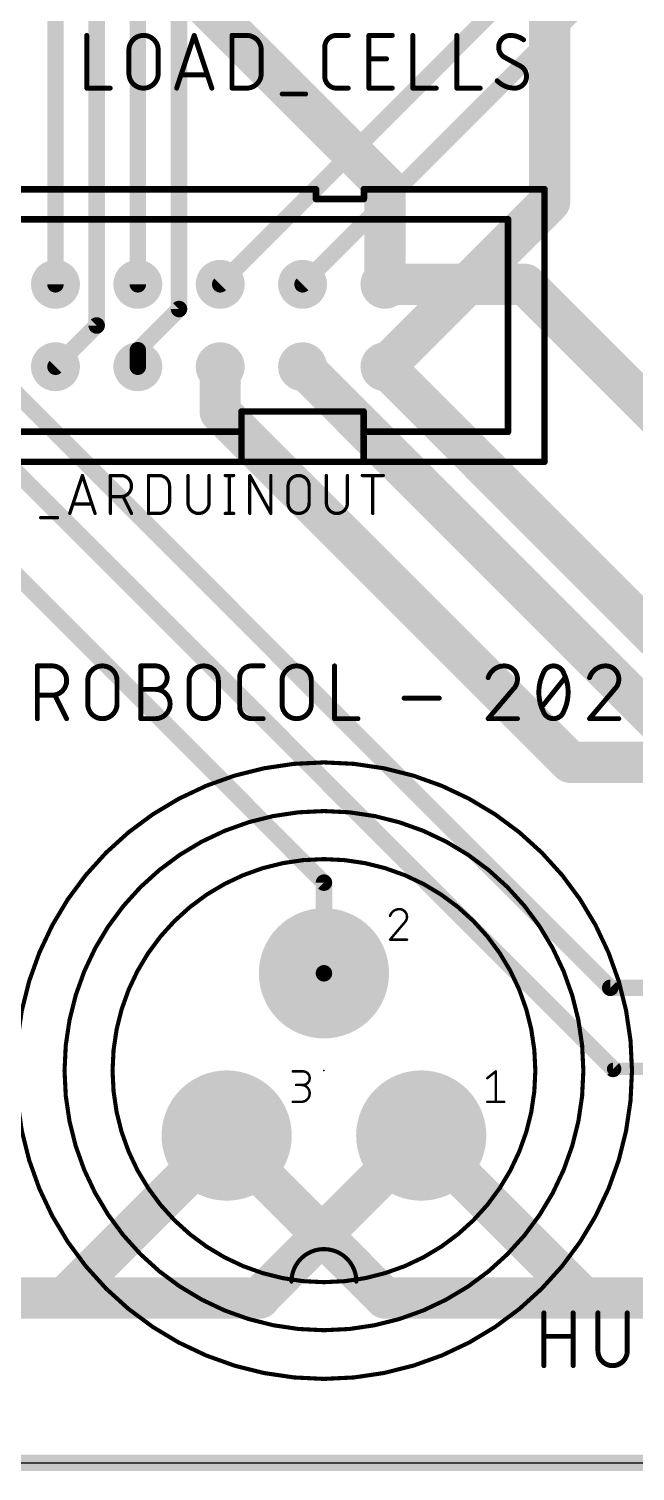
# Model space of a CAD drawing. Extents: x -11 to 111, y 0 to 93.
# Drawn here: x 24.58 to 43.28, y -0.25 to 44.19 of the extents above; entities that cross this region are included whole.
import ezdxf

# ---------------------------------------------------------------- set-up
doc = ezdxf.new("R2010")
doc.units = 0
for name, color, linetype in [('1', 12, 'CONTINUOUS'), ('16', 132, 'CONTINUOUS'), ('17', 110, 'CONTINUOUS'), ('20', 31, 'CONTINUOUS'), ('21', 253, 'CONTINUOUS'), ('23', 53, 'CONTINUOUS'), ('25', 253, 'CONTINUOUS')]:
    doc.layers.add(name, color=color, linetype=linetype)

# ---------------------------------------------------------------- blocks, each defined once
blk = doc.blocks.new('ROUNDP')
at = {"const_width": 0.5}
blk.add_lwpolyline([(0, -0.25, 1), (0, 0.25, 1), (0, -0.25)], format="xyb", dxfattribs=at)

msp = doc.modelspace()

# ---------------------------------------------------------------- linework, layer by layer
at = {"layer": '1'}
for points, const_width in [([(25.4, 36.322), (25.4, 63.83)], 0.508), ([(26.67, 35.052), (26.67, 63.021)], 0.508), ([(30.48, 36.322), (46.228, 52.07)], 0.508), ([(33.02, 36.322), (47.5751, 50.8771)], 0.508), ([(27.94, 36.322), (27.94, 48.2127)], 0.508), ([(29.21, 35.56), (29.21, 44.4827)], 0.508), ([(39.878, 36.322), (35.56, 36.322)], 1.27), ([(48.641, 27.559), (39.878, 36.322)], 1.27), ([(27.94, 34.29), (29.21, 35.56)], 0.508), ([(25.4, 33.782), (26.67, 35.052)], 0.508), ([(27.94, 33.782), (27.94, 34.29)], 0.508), ([(30.48, 32.385), (30.48, 33.782)], 1.27), ([(42.5958, 12.1412), (21.59, 33.147)], 0.508), ([(42.5088, 14.6412), (24.13, 33.02)], 0.508), ([(41.275, 21.59), (30.48, 32.385)], 1.27), ([(33.6795, 17.8825), (20.32, 31.242)], 0.508), ([(67.4932, 21.59), (41.275, 21.59)], 1.27), ([(33.6795, 17.8825), (33.6795, 15.0888)], 0.508), ([(33.6796, 15.0886), (33.6795, 15.0888)], 0.508), ([(52.8493, 14.6412), (42.5088, 14.6412)], 0.508), ([(55.3493, 12.1412), (42.5958, 12.1412)], 0.381), ([(30.6796, 10.0886), (25.671, 5.08)], 1.27), ([(30.6796, 9.9604), (30.6796, 10.0886)], 1.27), ([(35.56, 5.08), (30.6796, 9.9604)], 1.27), ([(25.671, 5.08), (14.0519, 5.08)], 1.27), ([(48.2881, 5.08), (35.56, 5.08)], 1.27)]:
    msp.add_lwpolyline(points, dxfattribs=dict(at, const_width=const_width))
for points, const_width in [([(35.56, 36.6395, 1), (35.56, 36.0045)], 0.635), ([(40.1025, 36.5465, 1), (39.6535, 36.0975)], 0.635), ([(39.878, 36.0045, 1), (39.878, 36.6395)], 0.635), ([(25.273, 36.322, 1), (25.527, 36.322)], 0.254), ([(27.813, 36.322, 1), (28.067, 36.322)], 0.254), ([(30.3902, 36.4118, 1), (30.5698, 36.2322)], 0.254), ([(32.9302, 36.4118, 1), (33.1098, 36.2322)], 0.254), ([(29.083, 35.56, 1), (29.337, 35.56)], 0.254), ([(29.2998, 35.4702, 1), (29.1202, 35.6498)], 0.254), ([(26.543, 35.052, 1), (26.797, 35.052)], 0.254), ([(26.7598, 34.9622, 1), (26.5802, 35.1418)], 0.254), ([(28.067, 34.29, 1), (27.813, 34.29)], 0.254), ([(27.8502, 34.3798, 1), (28.0298, 34.2002)], 0.254), ([(30.7975, 33.782, 1), (30.1625, 33.782)], 0.635), ([(25.3102, 33.8718, 1), (25.4898, 33.6922)], 0.254), ([(27.813, 33.782, 1), (28.067, 33.782)], 0.254), ([(30.7045, 32.6095, 1), (30.2555, 32.1605)], 0.635), ([(30.1625, 32.385, 1), (30.7975, 32.385)], 0.635), ([(41.275, 21.9075, 1), (41.275, 21.2725)], 0.635), ([(41.0505, 21.3655, 1), (41.4995, 21.8145)], 0.635), ([(33.8065, 17.8825, 1), (33.5525, 17.8825)], 0.254), ([(33.5897, 17.7927, 1), (33.7693, 17.9723)], 0.254), ([(33.7693, 15.1786, 1), (33.5897, 14.999)], 0.254), ([(33.5525, 15.0888, 1), (33.8065, 15.0888)], 0.254), ([(33.5898, 14.9988, 1), (33.7694, 15.1784)], 0.254), ([(42.5088, 14.7682, 1), (42.5088, 14.5142)], 0.254), ([(42.419, 14.5514, 1), (42.5986, 14.731)], 0.254), ([(42.506, 12.0514, 1), (42.6856, 12.231)], 0.254), ([(42.5958, 12.2365, 1), (42.5958, 12.046)], 0.1905), ([(30.9971, 10.0886, 1), (30.3621, 10.0886)], 0.635), ([(30.9041, 9.8641, 1), (30.4551, 10.3131)], 0.635), ([(30.9041, 10.1849, 1), (30.4551, 9.7359)], 0.635), ([(30.3621, 9.9604, 1), (30.9971, 9.9604)], 0.635), ([(25.4465, 5.3045, 1), (25.8955, 4.8555)], 0.635), ([(25.671, 4.7625, 1), (25.671, 5.3975)], 0.635), ([(35.56, 5.3975, 1), (35.56, 4.7625)], 0.635), ([(35.3355, 4.8555, 1), (35.7845, 5.3045)], 0.635)]:
    msp.add_lwpolyline(points, format="xyb", dxfattribs=dict(at, const_width=const_width))
at = {"layer": '16'}
for points, const_width in [([(40.64, 38.862), (40.64, 72.8328)], 1.27), ([(35.56, 39.37), (19.1328, 55.7972)], 1.27), ([(35.56, 36.322), (35.56, 39.37)], 1.27), ([(35.56, 33.782), (40.64, 38.862)], 1.27), ([(45.212, 21.59), (33.02, 33.782)], 1.27), ([(43.942, 25.4), (35.56, 33.782)], 1.27), ([(36.6796, 10.0886), (31.6981, 5.1071)], 1.27), ([(41.6882, 5.08), (36.6796, 10.0886)], 1.27), ([(20.0519, 5.08), (31.6981, 5.08)], 1.27), ([(31.6981, 5.08), (31.6981, 5.1071)], 1.27), ([(53.2935, 5.08), (41.6882, 5.08)], 1.27), ([(110.49, 0), (0, 0)], 0.508)]:
    msp.add_lwpolyline(points, dxfattribs=dict(at, const_width=const_width))
at = {"layer": '16', "const_width": 0.635}
for points in [[(35.8775, 39.37, 1), (35.2425, 39.37)], [(35.3355, 39.1455, 1), (35.7845, 39.5945)], [(40.3225, 38.862, 1), (40.9575, 38.862)], [(40.8645, 38.6375, 1), (40.4155, 39.0865)], [(35.2425, 36.322, 1), (35.8775, 36.322)], [(33.2445, 34.0065, 1), (32.7955, 33.5575)], [(35.7845, 34.0065, 1), (35.3355, 33.5575)], [(35.3355, 34.0065, 1), (35.7845, 33.5575)], [(36.9041, 10.3131, 1), (36.4551, 9.8641)], [(36.9041, 9.8641, 1), (36.4551, 10.3131)], [(32.0156, 5.1071, 1), (31.3806, 5.1071)], [(31.4736, 5.3316, 1), (31.9226, 4.8826)], [(31.3806, 5.08, 1), (32.0156, 5.08)], [(31.6981, 4.7625, 1), (31.6981, 5.3975)], [(41.6882, 5.3975, 1), (41.6882, 4.7625)], [(41.4637, 4.8555, 1), (41.9127, 5.3045)]]:
    msp.add_lwpolyline(points, format="xyb", dxfattribs=at)
at = {"layer": '20'}
msp.add_line((0, 0), (110.47, 0), dxfattribs=at)
at = {"layer": '21'}
for points, const_width in [([(23.473, 39.252), (33.432, 39.252)], 0.2032), ([(33.432, 39.252), (33.432, 38.952)], 0.2032), ([(34.911, 39.252), (40.48, 39.252)], 0.2032), ([(34.911, 38.952), (34.911, 39.252)], 0.2032), ([(40.48, 39.252), (40.48, 30.852)], 0.2032), ([(33.432, 38.952), (34.911, 38.952)], 0.2032), ([(23.473, 38.327), (39.355, 38.327)], 0.2032), ([(39.355, 38.327), (39.355, 31.777)], 0.2032), ([(34.903, 32.402), (31.137, 32.402)], 0.2032), ([(31.137, 32.402), (31.137, 30.852)], 0.2032), ([(34.903, 30.852), (34.903, 32.402)], 0.2032), ([(31.135, 31.777), (12.045, 31.777)], 0.2032), ([(39.355, 31.777), (34.91, 31.777)], 0.2032), ([(31.137, 30.852), (12.043, 30.852)], 0.2032), ([(34.903, 30.852), (31.137, 30.852)], 0.2032), ([(40.48, 30.852), (34.903, 30.852)], 0.2032), ([(36.1615, 16.6488), (35.7177, 16.1267)], 0.0762), ([(35.7177, 16.1267), (36.2398, 16.1267)], 0.0762), ([(32.7177, 12.0665), (33.031, 12.0665)], 0.0762), ([(38.7177, 11.8577), (38.9788, 12.0665)], 0.0762), ([(38.9788, 12.0665), (38.9788, 11.1267)], 0.0762), ([(33.031, 11.6488), (32.8221, 11.6488)], 0.0762), ([(32.7177, 11.1267), (32.9788, 11.1267)], 0.0762), ([(38.7177, 11.1267), (39.2398, 11.1267)], 0.0762)]:
    msp.add_lwpolyline(points, dxfattribs=dict(at, const_width=const_width))
for points, const_width in [([(33.4828, 39.252, 1), (33.3812, 39.252)], 0.1016), ([(33.432, 39.2012, 1), (33.432, 39.3028)], 0.1016), ([(34.911, 39.3028, 1), (34.911, 39.2012)], 0.1016), ([(34.9618, 39.252, 1), (34.8602, 39.252)], 0.1016), ([(40.5308, 39.252, 1), (40.4292, 39.252)], 0.1016), ([(40.48, 39.2012, 1), (40.48, 39.3028)], 0.1016), ([(33.432, 39.0028, 1), (33.432, 38.9012)], 0.1016), ([(33.3812, 38.952, 1), (33.4828, 38.952)], 0.1016), ([(34.8602, 38.952, 1), (34.9618, 38.952)], 0.1016), ([(34.911, 38.9012, 1), (34.911, 39.0028)], 0.1016), ([(39.4058, 38.327, 1), (39.3042, 38.327)], 0.1016), ([(39.355, 38.2762, 1), (39.355, 38.3778)], 0.1016), ([(31.137, 32.4528, 1), (31.137, 32.3512)], 0.1016), ([(31.1878, 32.402, 1), (31.0862, 32.402)], 0.1016), ([(34.9538, 32.402, 1), (34.8522, 32.402)], 0.1016), ([(34.903, 32.3512, 1), (34.903, 32.4528)], 0.1016), ([(31.135, 31.7262, 1), (31.135, 31.8278)], 0.1016), ([(34.91, 31.8278, 1), (34.91, 31.7262)], 0.1016), ([(39.3042, 31.777, 1), (39.4058, 31.777)], 0.1016), ([(39.355, 31.7262, 1), (39.355, 31.8278)], 0.1016), ([(31.137, 30.9028, 1), (31.137, 30.8012)], 0.1016), ([(31.0862, 30.852, 1), (31.1878, 30.852)], 0.1016), ([(31.137, 30.8012, 1), (31.137, 30.9028)], 0.1016), ([(34.903, 30.9028, 1), (34.903, 30.8012)], 0.1016), ([(34.8522, 30.852, 1), (34.9538, 30.852)], 0.1016), ([(34.903, 30.8012, 1), (34.903, 30.9028)], 0.1016), ([(40.4292, 30.852, 1), (40.5308, 30.852)], 0.1016), ([(40.48, 30.8012, 1), (40.48, 30.9028)], 0.1016), ([(33.6796, 2.5886, 1), (33.6796, 21.5886, 1), (33.6796, 2.5886)], 0.127), ([(33.6796, 4.0886, 1), (33.6796, 20.0886, 1), (33.6796, 4.0886)], 0.127), ([(33.6796, 5.5694, 1), (33.6796, 18.6078, 1), (33.6796, 5.5694)], 0.127), ([(36.0049, 17.0665, 0.3252), (35.7177, 16.8577)], 0.0762), ([(36.2398, 16.8316, 0.4142), (36.0049, 17.0665)], 0.0762), ([(36.0049, 17.0856, 1), (36.0049, 17.0475)], 0.0381), ([(36.0049, 17.0475, 1), (36.0049, 17.0856)], 0.0381), ([(35.6996, 16.8636, 1), (35.7358, 16.8518)], 0.0381), ([(36.1615, 16.6488, 0.2052), (36.2398, 16.8316)], 0.0762), ([(36.1484, 16.6626, 1), (36.1746, 16.635)], 0.0381), ([(36.176, 16.6365, 1), (36.147, 16.6612)], 0.0381), ([(36.2589, 16.8316, 1), (36.2208, 16.8316)], 0.0381), ([(36.2208, 16.8316, 1), (36.2589, 16.8316)], 0.0381), ([(35.7177, 16.1458, 1), (35.7177, 16.1077)], 0.0381), ([(35.7032, 16.1391, 1), (35.7322, 16.1144)], 0.0381), ([(36.2398, 16.1077, 1), (36.2398, 16.1458)], 0.0381), ([(32.7177, 12.0856, 1), (32.7177, 12.0475)], 0.0381), ([(33.031, 11.6488, 1), (33.031, 12.0665)], 0.0762), ([(33.031, 12.0856, 1), (33.031, 12.0475)], 0.0381), ([(33.031, 12.0475, 1), (33.031, 12.0856)], 0.0381), ([(38.9978, 12.0665, 1), (38.9597, 12.0665)], 0.0381), ([(38.9907, 12.0517, 1), (38.9669, 12.0814)], 0.0381), ([(32.8221, 11.6679, 1), (32.8221, 11.6298)], 0.0381), ([(32.9788, 11.1267, 1), (32.9788, 11.6488)], 0.0762), ([(32.9788, 11.6679, 1), (32.9788, 11.6298)], 0.0381), ([(33.031, 11.6679, 1), (33.031, 11.6298)], 0.0381), ([(33.031, 11.6298, 1), (33.031, 11.6679)], 0.0381), ([(38.7058, 11.8726, 1), (38.7296, 11.8428)], 0.0381), ([(32.7177, 11.1458, 1), (32.7177, 11.1077)], 0.0381), ([(32.9788, 11.1458, 1), (32.9788, 11.1077)], 0.0381), ([(32.9788, 11.1077, 1), (32.9788, 11.1458)], 0.0381), ([(38.7177, 11.1458, 1), (38.7177, 11.1077)], 0.0381), ([(38.9597, 11.1267, 1), (38.9978, 11.1267)], 0.0381), ([(39.2398, 11.1077, 1), (39.2398, 11.1458)], 0.0381), ([(34.6796, 5.5886, 1), (32.6796, 5.5886)], 0.127), ([(32.6479, 5.5886, 1), (32.7114, 5.5886)], 0.0635), ([(34.6479, 5.5886, 1), (34.7114, 5.5886)], 0.0635)]:
    msp.add_lwpolyline(points, format="xyb", dxfattribs=dict(at, const_width=const_width))
at = {"layer": '23'}
msp.add_point((33.6796, 12.0886), dxfattribs=at)
at = {"layer": '25'}
for points, const_width in [([(26.3652, 43.9928), (26.3652, 42.3672)], 0.1524), ([(29.1376, 42.3672), (29.6795, 43.9928)], 0.1524), ([(29.6795, 43.9928), (30.2214, 42.3672)], 0.1524), ([(30.8432, 42.3672), (30.8432, 43.9928)], 0.1524), ([(30.8432, 43.9928), (31.2947, 43.9928)], 0.1524), ([(34.0662, 43.9928), (34.4274, 43.9928)], 0.1524), ([(35.0666, 42.3672), (35.0666, 43.9928)], 0.1524), ([(35.0666, 43.9928), (35.7891, 43.9928)], 0.1524), ([(36.4213, 43.9928), (36.4213, 42.3672)], 0.1524), ([(37.776, 43.9928), (37.776, 42.3672)], 0.1524), ([(27.6648, 42.8188), (27.6648, 43.5412)], 0.1524), ([(28.5679, 43.5412), (28.5679, 42.8188)], 0.1524), ([(31.7463, 43.5412), (31.7463, 42.8188)], 0.1524), ([(33.7049, 42.7284), (33.7049, 43.6316)], 0.1524), ([(35.0666, 43.2703), (35.6084, 43.2703)], 0.1524), ([(39.746, 43.0445), (39.2493, 43.3155)], 0.1524), ([(30.0859, 42.7736), (29.2731, 42.7736)], 0.1524), ([(26.3652, 42.3672), (27.0877, 42.3672)], 0.1524), ([(31.2947, 42.3672), (30.8432, 42.3672)], 0.1524), ([(32.3924, 42.1866), (33.1149, 42.1866)], 0.1524), ([(34.4274, 42.3672), (34.0662, 42.3672)], 0.1524), ([(35.7891, 42.3672), (35.0666, 42.3672)], 0.1524), ([(36.4213, 42.3672), (37.1438, 42.3672)], 0.1524), ([(37.776, 42.3672), (38.4985, 42.3672)], 0.1524), ([(25.8417, 29.2608), (26.2312, 30.4292)], 0.1016), ([(26.2312, 30.4292), (26.6206, 29.2608)], 0.1016), ([(27.0951, 29.2608), (27.0951, 30.4292)], 0.1016), ([(27.0951, 30.4292), (27.4196, 30.4292)], 0.1016), ([(28.2688, 29.2608), (28.2688, 30.4292)], 0.1016), ([(28.2688, 30.4292), (28.5934, 30.4292)], 0.1016), ([(29.488, 30.4292), (29.488, 29.5854)], 0.1016), ([(30.1371, 29.5854), (30.1371, 30.4292)], 0.1016), ([(30.6352, 30.4292), (30.8949, 30.4292)], 0.1016), ([(30.7651, 30.4292), (30.7651, 29.2608)], 0.1016), ([(31.393, 29.2608), (31.393, 30.4292)], 0.1016), ([(31.393, 30.4292), (32.0421, 29.2608)], 0.1016), ([(32.0421, 29.2608), (32.0421, 30.4292)], 0.1016), ([(33.7552, 30.4292), (33.7552, 29.5854)], 0.1016), ([(34.4043, 29.5854), (34.4043, 30.4292)], 0.1016), ([(34.8601, 30.4292), (35.5092, 30.4292)], 0.1016), ([(35.1846, 29.2608), (35.1846, 30.4292)], 0.1016), ([(27.4196, 29.7801), (27.0951, 29.7801)], 0.1016), ([(27.7442, 29.2608), (27.4845, 29.7801)], 0.1016), ([(28.9179, 30.1046), (28.9179, 29.5854)], 0.1016), ([(32.5741, 29.5854), (32.5741, 30.1046)], 0.1016), ([(33.2232, 30.1046), (33.2232, 29.5854)], 0.1016), ([(26.5233, 29.5529), (25.9391, 29.5529)], 0.1016), ([(24.9428, 29.131), (25.4621, 29.131)], 0.1016), ([(28.5934, 29.2608), (28.2688, 29.2608)], 0.1016), ([(30.6352, 29.2608), (30.8949, 29.2608)], 0.1016), ([(24.8412, 22.9362), (24.8412, 24.5618)], 0.1524), ([(24.8412, 24.5618), (25.2928, 24.5618)], 0.1524), ([(28.0315, 22.9362), (28.0315, 24.5618)], 0.1524), ([(28.0315, 24.5618), (28.483, 24.5618)], 0.1524), ([(31.4418, 24.5618), (31.8031, 24.5618)], 0.1524), ([(34.0053, 24.5618), (34.0053, 22.9362)], 0.1524), ([(26.3952, 23.3878), (26.3952, 24.1102)], 0.1524), ([(27.2983, 24.1102), (27.2983, 23.3878)], 0.1524), ([(29.5214, 23.3878), (29.5214, 24.1102)], 0.1524), ([(30.4245, 24.1102), (30.4245, 23.3878)], 0.1524), ([(31.0806, 23.2974), (31.0806, 24.2006)], 0.1524), ([(32.3871, 23.3878), (32.3871, 24.1102)], 0.1524), ([(33.2902, 24.1102), (33.2902, 23.3878)], 0.1524), ([(40.3973, 23.2974), (41.1197, 24.2006)], 0.1524), ([(25.2928, 23.6587), (24.8412, 23.6587)], 0.1524), ([(25.7443, 22.9362), (25.3831, 23.6587)], 0.1524), ([(28.0315, 23.8393), (28.483, 23.8393)], 0.1524), ([(36.1525, 23.5684), (37.2363, 23.5684)], 0.1524), ([(39.5115, 23.8393), (38.7438, 22.9362)], 0.1524), ([(42.6377, 23.8393), (41.8701, 22.9362)], 0.1524), ([(28.483, 22.9362), (28.0315, 22.9362)], 0.1524), ([(31.8031, 22.9362), (31.4418, 22.9362)], 0.1524), ([(34.0053, 22.9362), (34.7278, 22.9362)], 0.1524), ([(38.7438, 22.9362), (39.6469, 22.9362)], 0.1524), ([(41.8701, 22.9362), (42.7732, 22.9362)], 0.1524), ([(40.4622, 2.9972), (40.4622, 4.6228)], 0.1524), ([(41.3653, 4.6228), (41.3653, 2.9972)], 0.1524), ([(42.1295, 4.6228), (42.1295, 3.4488)], 0.1524), ([(43.0326, 3.4488), (43.0326, 4.6228)], 0.1524), ([(40.4622, 3.9003), (41.3653, 3.9003)], 0.1524)]:
    msp.add_lwpolyline(points, dxfattribs=dict(at, const_width=const_width))
for points, const_width in [([(26.4033, 43.9928, 1), (26.3271, 43.9928)], 0.0762), ([(28.5679, 43.5412, 1), (27.6648, 43.5412)], 0.1524), ([(29.7156, 44.0048, 1), (29.6434, 43.9808)], 0.0762), ([(29.7156, 43.9808, 1), (29.6434, 44.0048)], 0.0762), ([(30.8813, 43.9928, 1), (30.8051, 43.9928)], 0.0762), ([(30.8432, 44.0309, 1), (30.8432, 43.9547)], 0.0762), ([(31.7463, 43.5412, 0.4142), (31.2947, 43.9928)], 0.1524), ([(31.2947, 44.0309, 1), (31.2947, 43.9547)], 0.0762), ([(31.2947, 43.9547, 1), (31.2947, 44.0309)], 0.0762), ([(34.0662, 43.9928, 0.4142), (33.7049, 43.6316)], 0.1524), ([(34.0662, 44.0309, 1), (34.0662, 43.9547)], 0.0762), ([(34.0662, 43.9547, 1), (34.0662, 44.0309)], 0.0762), ([(34.4274, 43.9547, 1), (34.4274, 44.0309)], 0.0762), ([(35.1047, 43.9928, 1), (35.0285, 43.9928)], 0.0762), ([(35.0666, 44.0309, 1), (35.0666, 43.9547)], 0.0762), ([(35.7891, 43.9547, 1), (35.7891, 44.0309)], 0.0762), ([(36.4594, 43.9928, 1), (36.3832, 43.9928)], 0.0762), ([(37.8141, 43.9928, 1), (37.7379, 43.9928)], 0.0762), ([(39.4299, 43.9928, 0.4142), (39.0687, 43.6316)], 0.1524), ([(39.8363, 43.8573, 0.1623), (39.4299, 43.9928)], 0.1524), ([(39.4299, 44.0309, 1), (39.4299, 43.9547)], 0.0762), ([(39.4299, 43.9547, 1), (39.4299, 44.0309)], 0.0762), ([(27.7029, 43.5412, 1), (27.6267, 43.5412)], 0.0762), ([(27.6267, 43.5412, 1), (27.7029, 43.5412)], 0.0762), ([(28.606, 43.5412, 1), (28.5298, 43.5412)], 0.0762), ([(28.5298, 43.5412, 1), (28.606, 43.5412)], 0.0762), ([(31.7844, 43.5412, 1), (31.7082, 43.5412)], 0.0762), ([(31.7082, 43.5412, 1), (31.7844, 43.5412)], 0.0762), ([(33.743, 43.6316, 1), (33.6668, 43.6316)], 0.0762), ([(33.6668, 43.6316, 1), (33.743, 43.6316)], 0.0762), ([(39.0687, 43.6316, 0.2656), (39.2493, 43.3155)], 0.1524), ([(39.1068, 43.6316, 1), (39.0306, 43.6316)], 0.0762), ([(39.0306, 43.6316, 1), (39.1068, 43.6316)], 0.0762), ([(39.8135, 43.8269, 1), (39.8592, 43.8878)], 0.0762), ([(35.0666, 43.3084, 1), (35.0666, 43.2322)], 0.0762), ([(35.6084, 43.2322, 1), (35.6084, 43.3084)], 0.0762), ([(39.2675, 43.3489, 1), (39.231, 43.282)], 0.0762), ([(39.2299, 43.2826, 1), (39.2686, 43.3483)], 0.0762), ([(39.7653, 43.0774, 1), (39.7267, 43.0117)], 0.0762), ([(39.9266, 42.7284, 0.2656), (39.746, 43.0445)], 0.1524), ([(39.7278, 43.0111, 1), (39.7642, 43.078)], 0.0762), ([(27.6648, 42.8188, 1), (28.5679, 42.8188)], 0.1524), ([(27.7029, 42.8188, 1), (27.6267, 42.8188)], 0.0762), ([(27.6267, 42.8188, 1), (27.7029, 42.8188)], 0.0762), ([(28.606, 42.8188, 1), (28.5298, 42.8188)], 0.0762), ([(28.5298, 42.8188, 1), (28.606, 42.8188)], 0.0762), ([(29.2731, 42.8117, 1), (29.2731, 42.7355)], 0.0762), ([(30.0859, 42.7355, 1), (30.0859, 42.8117)], 0.0762), ([(31.2947, 42.3672, 0.4142), (31.7463, 42.8188)], 0.1524), ([(31.7844, 42.8188, 1), (31.7082, 42.8188)], 0.0762), ([(31.7082, 42.8188, 1), (31.7844, 42.8188)], 0.0762), ([(33.7049, 42.7284, 0.4142), (34.0662, 42.3672)], 0.1524), ([(33.743, 42.7284, 1), (33.6668, 42.7284)], 0.0762), ([(33.6668, 42.7284, 1), (33.743, 42.7284)], 0.0762), ([(39.5654, 42.3672, 0.4142), (39.9266, 42.7284)], 0.1524), ([(39.9647, 42.7284, 1), (39.8885, 42.7284)], 0.0762), ([(39.8885, 42.7284, 1), (39.9647, 42.7284)], 0.0762), ([(26.3652, 42.4053, 1), (26.3652, 42.3291)], 0.0762), ([(26.3271, 42.3672, 1), (26.4033, 42.3672)], 0.0762), ([(27.0877, 42.3291, 1), (27.0877, 42.4053)], 0.0762), ([(29.1015, 42.3792, 1), (29.1738, 42.3552)], 0.0762), ([(30.1852, 42.3552, 1), (30.2575, 42.3792)], 0.0762), ([(30.8432, 42.4053, 1), (30.8432, 42.3291)], 0.0762), ([(30.8051, 42.3672, 1), (30.8813, 42.3672)], 0.0762), ([(31.2947, 42.4053, 1), (31.2947, 42.3291)], 0.0762), ([(31.2947, 42.3291, 1), (31.2947, 42.4053)], 0.0762), ([(32.3924, 42.2247, 1), (32.3924, 42.1485)], 0.0762), ([(33.1149, 42.1485, 1), (33.1149, 42.2247)], 0.0762), ([(34.0662, 42.4053, 1), (34.0662, 42.3291)], 0.0762), ([(34.0662, 42.3291, 1), (34.0662, 42.4053)], 0.0762), ([(34.4274, 42.3291, 1), (34.4274, 42.4053)], 0.0762), ([(35.0666, 42.4053, 1), (35.0666, 42.3291)], 0.0762), ([(35.0285, 42.3672, 1), (35.1047, 42.3672)], 0.0762), ([(35.7891, 42.3291, 1), (35.7891, 42.4053)], 0.0762), ([(36.4213, 42.4053, 1), (36.4213, 42.3291)], 0.0762), ([(36.3832, 42.3672, 1), (36.4594, 42.3672)], 0.0762), ([(37.1438, 42.3291, 1), (37.1438, 42.4053)], 0.0762), ([(37.776, 42.4053, 1), (37.776, 42.3291)], 0.0762), ([(37.7379, 42.3672, 1), (37.8141, 42.3672)], 0.0762), ([(38.4985, 42.3291, 1), (38.4985, 42.4053)], 0.0762), ([(39.0235, 42.593, 0.2), (39.5654, 42.3672)], 0.1524), ([(39.0506, 42.6198, 1), (38.9965, 42.5661)], 0.0762), ([(39.5654, 42.4053, 1), (39.5654, 42.3291)], 0.0762), ([(39.5654, 42.3291, 1), (39.5654, 42.4053)], 0.0762), ([(26.2553, 30.4372, 1), (26.2071, 30.4212)], 0.0508), ([(26.2553, 30.4212, 1), (26.2071, 30.4372)], 0.0508), ([(27.1205, 30.4292, 1), (27.0697, 30.4292)], 0.0508), ([(27.0951, 30.4546, 1), (27.0951, 30.4038)], 0.0508), ([(27.4196, 29.7801, 1), (27.4196, 30.4292)], 0.1016), ([(27.4196, 30.4546, 1), (27.4196, 30.4038)], 0.0508), ([(27.4196, 30.4038, 1), (27.4196, 30.4546)], 0.0508), ([(28.2942, 30.4292, 1), (28.2434, 30.4292)], 0.0508), ([(28.2688, 30.4546, 1), (28.2688, 30.4038)], 0.0508), ([(28.9179, 30.1046, 0.4142), (28.5934, 30.4292)], 0.1016), ([(28.5934, 30.4546, 1), (28.5934, 30.4038)], 0.0508), ([(28.5934, 30.4038, 1), (28.5934, 30.4546)], 0.0508), ([(29.5134, 30.4292, 1), (29.4626, 30.4292)], 0.0508), ([(30.1625, 30.4292, 1), (30.1117, 30.4292)], 0.0508), ([(30.6352, 30.4546, 1), (30.6352, 30.4038)], 0.0508), ([(30.7905, 30.4292, 1), (30.7397, 30.4292)], 0.0508), ([(30.8949, 30.4038, 1), (30.8949, 30.4546)], 0.0508), ([(31.4184, 30.4292, 1), (31.3676, 30.4292)], 0.0508), ([(31.4152, 30.4415, 1), (31.3708, 30.4169)], 0.0508), ([(32.0675, 30.4292, 1), (32.0167, 30.4292)], 0.0508), ([(33.2232, 30.1046, 1), (32.5741, 30.1046)], 0.1016), ([(33.7806, 30.4292, 1), (33.7298, 30.4292)], 0.0508), ([(34.4297, 30.4292, 1), (34.3789, 30.4292)], 0.0508), ([(34.8601, 30.4546, 1), (34.8601, 30.4038)], 0.0508), ([(35.21, 30.4292, 1), (35.1592, 30.4292)], 0.0508), ([(35.5092, 30.4038, 1), (35.5092, 30.4546)], 0.0508), ([(27.0951, 29.8055, 1), (27.0951, 29.7547)], 0.0508), ([(27.4196, 29.8055, 1), (27.4196, 29.7547)], 0.0508), ([(27.4196, 29.7547, 1), (27.4196, 29.8055)], 0.0508), ([(27.5073, 29.7914, 1), (27.4618, 29.7687)], 0.0508), ([(28.9433, 30.1046, 1), (28.8925, 30.1046)], 0.0508), ([(28.8925, 30.1046, 1), (28.9433, 30.1046)], 0.0508), ([(32.5995, 30.1046, 1), (32.5487, 30.1046)], 0.0508), ([(32.5487, 30.1046, 1), (32.5995, 30.1046)], 0.0508), ([(33.2486, 30.1046, 1), (33.1978, 30.1046)], 0.0508), ([(33.1978, 30.1046, 1), (33.2486, 30.1046)], 0.0508), ([(25.9391, 29.5783, 1), (25.9391, 29.5275)], 0.0508), ([(26.5233, 29.5275, 1), (26.5233, 29.5783)], 0.0508), ([(28.5934, 29.2608, 0.4142), (28.9179, 29.5854)], 0.1016), ([(28.9433, 29.5854, 1), (28.8925, 29.5854)], 0.0508), ([(28.8925, 29.5854, 1), (28.9433, 29.5854)], 0.0508), ([(29.488, 29.5854, 1), (30.1371, 29.5854)], 0.1016), ([(29.5134, 29.5854, 1), (29.4626, 29.5854)], 0.0508), ([(29.4626, 29.5854, 1), (29.5134, 29.5854)], 0.0508), ([(30.1625, 29.5854, 1), (30.1117, 29.5854)], 0.0508), ([(30.1117, 29.5854, 1), (30.1625, 29.5854)], 0.0508), ([(32.5741, 29.5854, 1), (33.2232, 29.5854)], 0.1016), ([(32.5995, 29.5854, 1), (32.5487, 29.5854)], 0.0508), ([(32.5487, 29.5854, 1), (32.5995, 29.5854)], 0.0508), ([(33.2486, 29.5854, 1), (33.1978, 29.5854)], 0.0508), ([(33.1978, 29.5854, 1), (33.2486, 29.5854)], 0.0508), ([(33.7552, 29.5854, 1), (34.4043, 29.5854)], 0.1016), ([(33.7806, 29.5854, 1), (33.7298, 29.5854)], 0.0508), ([(33.7298, 29.5854, 1), (33.7806, 29.5854)], 0.0508), ([(34.4297, 29.5854, 1), (34.3789, 29.5854)], 0.0508), ([(34.3789, 29.5854, 1), (34.4297, 29.5854)], 0.0508), ([(24.9428, 29.1564, 1), (24.9428, 29.1056)], 0.0508), ([(25.4621, 29.1056, 1), (25.4621, 29.1564)], 0.0508), ([(25.8176, 29.2688, 1), (25.8658, 29.2528)], 0.0508), ([(26.5965, 29.2528, 1), (26.6447, 29.2688)], 0.0508), ([(27.0697, 29.2608, 1), (27.1205, 29.2608)], 0.0508), ([(27.7215, 29.2494, 1), (27.7669, 29.2722)], 0.0508), ([(28.2688, 29.2862, 1), (28.2688, 29.2354)], 0.0508), ([(28.2434, 29.2608, 1), (28.2942, 29.2608)], 0.0508), ([(28.5934, 29.2862, 1), (28.5934, 29.2354)], 0.0508), ([(28.5934, 29.2354, 1), (28.5934, 29.2862)], 0.0508), ([(30.6352, 29.2862, 1), (30.6352, 29.2354)], 0.0508), ([(30.7397, 29.2608, 1), (30.7905, 29.2608)], 0.0508), ([(30.8949, 29.2354, 1), (30.8949, 29.2862)], 0.0508), ([(31.3676, 29.2608, 1), (31.4184, 29.2608)], 0.0508), ([(32.0167, 29.2608, 1), (32.0675, 29.2608)], 0.0508), ([(32.0199, 29.2485, 1), (32.0643, 29.2731)], 0.0508), ([(35.1592, 29.2608, 1), (35.21, 29.2608)], 0.0508), ([(24.8793, 24.5618, 1), (24.8031, 24.5618)], 0.0762), ([(24.8412, 24.5999, 1), (24.8412, 24.5237)], 0.0762), ([(25.2928, 23.6587, 1), (25.2928, 24.5618)], 0.1524), ([(25.2928, 24.5999, 1), (25.2928, 24.5237)], 0.0762), ([(25.2928, 24.5237, 1), (25.2928, 24.5999)], 0.0762), ([(27.2983, 24.1102, 1), (26.3952, 24.1102)], 0.1524), ([(28.0696, 24.5618, 1), (27.9934, 24.5618)], 0.0762), ([(28.0315, 24.5999, 1), (28.0315, 24.5237)], 0.0762), ([(28.483, 23.8393, 1), (28.483, 24.5618)], 0.1524), ([(28.483, 24.5999, 1), (28.483, 24.5237)], 0.0762), ([(28.483, 24.5237, 1), (28.483, 24.5999)], 0.0762), ([(30.4245, 24.1102, 1), (29.5214, 24.1102)], 0.1524), ([(31.4418, 24.5618, 0.4142), (31.0806, 24.2006)], 0.1524), ([(31.4418, 24.5999, 1), (31.4418, 24.5237)], 0.0762), ([(31.4418, 24.5237, 1), (31.4418, 24.5999)], 0.0762), ([(31.8031, 24.5237, 1), (31.8031, 24.5999)], 0.0762), ([(33.2902, 24.1102, 1), (32.3871, 24.1102)], 0.1524), ([(34.0434, 24.5618, 1), (33.9672, 24.5618)], 0.0762), ([(39.2405, 24.5618, 0.3252), (38.7438, 24.2006)], 0.1524), ([(39.6469, 24.1554, 0.4142), (39.2405, 24.5618)], 0.1524), ([(39.2405, 24.5999, 1), (39.2405, 24.5237)], 0.0762), ([(39.2405, 24.5237, 1), (39.2405, 24.5999)], 0.0762), ([(40.7585, 24.5618, 0.3205), (40.4424, 24.336)], 0.1524), ([(41.0746, 24.336, 0.3205), (40.7585, 24.5618)], 0.1524), ([(40.7585, 24.5999, 1), (40.7585, 24.5237)], 0.0762), ([(40.7585, 24.5237, 1), (40.7585, 24.5999)], 0.0762), ([(42.3668, 24.5618, 0.3252), (41.8701, 24.2006)], 0.1524), ([(42.7732, 24.1554, 0.4142), (42.3668, 24.5618)], 0.1524), ([(42.3668, 24.5999, 1), (42.3668, 24.5237)], 0.0762), ([(42.3668, 24.5237, 1), (42.3668, 24.5999)], 0.0762), ([(26.4333, 24.1102, 1), (26.3571, 24.1102)], 0.0762), ([(26.3571, 24.1102, 1), (26.4333, 24.1102)], 0.0762), ([(27.3364, 24.1102, 1), (27.2602, 24.1102)], 0.0762), ([(27.2602, 24.1102, 1), (27.3364, 24.1102)], 0.0762), ([(29.5595, 24.1102, 1), (29.4833, 24.1102)], 0.0762), ([(29.4833, 24.1102, 1), (29.5595, 24.1102)], 0.0762), ([(30.4626, 24.1102, 1), (30.3864, 24.1102)], 0.0762), ([(30.3864, 24.1102, 1), (30.4626, 24.1102)], 0.0762), ([(31.1187, 24.2006, 1), (31.0425, 24.2006)], 0.0762), ([(31.0425, 24.2006, 1), (31.1187, 24.2006)], 0.0762), ([(32.4252, 24.1102, 1), (32.349, 24.1102)], 0.0762), ([(32.349, 24.1102, 1), (32.4252, 24.1102)], 0.0762), ([(33.3283, 24.1102, 1), (33.2521, 24.1102)], 0.0762), ([(33.2521, 24.1102, 1), (33.3283, 24.1102)], 0.0762), ([(38.7076, 24.2123, 1), (38.7801, 24.1888)], 0.0762), ([(39.5115, 23.8393, 0.2053), (39.6469, 24.1554)], 0.1524), ([(39.685, 24.1554, 1), (39.6088, 24.1554)], 0.0762), ([(39.6088, 24.1554, 1), (39.685, 24.1554)], 0.0762), ([(40.4424, 24.336, 0.1139), (40.3069, 23.749)], 0.1524), ([(40.4064, 24.3484, 1), (40.4785, 24.3237)], 0.0762), ([(40.4767, 24.3193, 1), (40.4082, 24.3527)], 0.0762), ([(41.1088, 24.3527, 1), (41.0403, 24.3193)], 0.0762), ([(41.2101, 23.749, 0.1139), (41.0746, 24.336)], 0.1524), ([(41.0386, 24.3237, 1), (41.1106, 24.3484)], 0.0762), ([(41.1495, 24.1768, 1), (41.09, 24.2244)], 0.0762), ([(41.8338, 24.2123, 1), (41.9063, 24.1888)], 0.0762), ([(42.6377, 23.8393, 0.2053), (42.7732, 24.1554)], 0.1524), ([(42.8113, 24.1554, 1), (42.7351, 24.1554)], 0.0762), ([(42.7351, 24.1554, 1), (42.8113, 24.1554)], 0.0762), ([(24.8412, 23.6968, 1), (24.8412, 23.6206)], 0.0762), ([(25.2928, 23.6968, 1), (25.2928, 23.6206)], 0.0762), ([(25.2928, 23.6206, 1), (25.2928, 23.6968)], 0.0762), ([(25.4171, 23.6757, 1), (25.349, 23.6416)], 0.0762), ([(28.0315, 23.8774, 1), (28.0315, 23.8012)], 0.0762), ([(28.483, 22.9362, 1), (28.483, 23.8393)], 0.1524), ([(28.483, 23.8774, 1), (28.483, 23.8012)], 0.0762), ([(28.483, 23.8774, 1), (28.483, 23.8012)], 0.0762), ([(28.483, 23.8012, 1), (28.483, 23.8774)], 0.0762), ([(36.1525, 23.6065, 1), (36.1525, 23.5303)], 0.0762), ([(37.2363, 23.5303, 1), (37.2363, 23.6065)], 0.0762), ([(39.4852, 23.8669, 1), (39.5377, 23.8117)], 0.0762), ([(39.5405, 23.8146, 1), (39.4824, 23.864)], 0.0762), ([(40.3069, 23.749, 0.1139), (40.4424, 23.162)], 0.1524), ([(40.345, 23.749, 1), (40.2688, 23.749)], 0.0762), ([(40.2688, 23.749, 1), (40.345, 23.749)], 0.0762), ([(41.0746, 23.162, 0.1139), (41.2101, 23.749)], 0.1524), ([(41.2482, 23.749, 1), (41.172, 23.749)], 0.0762), ([(41.172, 23.749, 1), (41.2482, 23.749)], 0.0762), ([(42.6114, 23.8669, 1), (42.664, 23.8117)], 0.0762), ([(42.6667, 23.8146, 1), (42.6087, 23.864)], 0.0762), ([(26.3952, 23.3878, 1), (27.2983, 23.3878)], 0.1524), ([(26.4333, 23.3878, 1), (26.3571, 23.3878)], 0.0762), ([(26.3571, 23.3878, 1), (26.4333, 23.3878)], 0.0762), ([(27.3364, 23.3878, 1), (27.2602, 23.3878)], 0.0762), ([(27.2602, 23.3878, 1), (27.3364, 23.3878)], 0.0762), ([(29.5214, 23.3878, 1), (30.4245, 23.3878)], 0.1524), ([(29.5595, 23.3878, 1), (29.4833, 23.3878)], 0.0762), ([(29.4833, 23.3878, 1), (29.5595, 23.3878)], 0.0762), ([(30.4626, 23.3878, 1), (30.3864, 23.3878)], 0.0762), ([(30.3864, 23.3878, 1), (30.4626, 23.3878)], 0.0762), ([(31.0806, 23.2974, 0.4142), (31.4418, 22.9362)], 0.1524), ([(31.1187, 23.2974, 1), (31.0425, 23.2974)], 0.0762), ([(31.0425, 23.2974, 1), (31.1187, 23.2974)], 0.0762), ([(32.3871, 23.3878, 1), (33.2902, 23.3878)], 0.1524), ([(32.4252, 23.3878, 1), (32.349, 23.3878)], 0.0762), ([(32.349, 23.3878, 1), (32.4252, 23.3878)], 0.0762), ([(33.3283, 23.3878, 1), (33.2521, 23.3878)], 0.0762), ([(33.2521, 23.3878, 1), (33.3283, 23.3878)], 0.0762), ([(40.3675, 23.3212, 1), (40.427, 23.2736)], 0.0762), ([(40.4424, 23.162, 0.3205), (40.7585, 22.9362)], 0.1524), ([(40.4785, 23.1743, 1), (40.4064, 23.1496)], 0.0762), ([(40.4082, 23.1453, 1), (40.4767, 23.1787)], 0.0762), ([(40.7585, 22.9362, 0.3205), (41.0746, 23.162)], 0.1524), ([(41.0403, 23.1787, 1), (41.1088, 23.1453)], 0.0762), ([(41.1106, 23.1496, 1), (41.0386, 23.1743)], 0.0762), ([(24.8031, 22.9362, 1), (24.8793, 22.9362)], 0.0762), ([(25.7102, 22.9192, 1), (25.7784, 22.9532)], 0.0762), ([(28.0315, 22.9743, 1), (28.0315, 22.8981)], 0.0762), ([(27.9934, 22.9362, 1), (28.0696, 22.9362)], 0.0762), ([(28.483, 22.9743, 1), (28.483, 22.8981)], 0.0762), ([(28.483, 22.8981, 1), (28.483, 22.9743)], 0.0762), ([(31.4418, 22.9743, 1), (31.4418, 22.8981)], 0.0762), ([(31.4418, 22.8981, 1), (31.4418, 22.9743)], 0.0762), ([(31.8031, 22.8981, 1), (31.8031, 22.9743)], 0.0762), ([(34.0053, 22.9743, 1), (34.0053, 22.8981)], 0.0762), ([(33.9672, 22.9362, 1), (34.0434, 22.9362)], 0.0762), ([(34.7278, 22.8981, 1), (34.7278, 22.9743)], 0.0762), ([(38.7438, 22.9743, 1), (38.7438, 22.8981)], 0.0762), ([(38.7148, 22.9609, 1), (38.7729, 22.9115)], 0.0762), ([(39.6469, 22.8981, 1), (39.6469, 22.9743)], 0.0762), ([(40.7585, 22.9743, 1), (40.7585, 22.8981)], 0.0762), ([(40.7585, 22.8981, 1), (40.7585, 22.9743)], 0.0762), ([(41.841, 22.9609, 1), (41.8991, 22.9115)], 0.0762), ([(41.8701, 22.9743, 1), (41.8701, 22.8981)], 0.0762), ([(42.7732, 22.8981, 1), (42.7732, 22.9743)], 0.0762), ([(40.5003, 4.6228, 1), (40.4241, 4.6228)], 0.0762), ([(41.4034, 4.6228, 1), (41.3272, 4.6228)], 0.0762), ([(42.1676, 4.6228, 1), (42.0914, 4.6228)], 0.0762), ([(43.0707, 4.6228, 1), (42.9945, 4.6228)], 0.0762), ([(40.4622, 3.9384, 1), (40.4622, 3.8622)], 0.0762), ([(41.3653, 3.8622, 1), (41.3653, 3.9384)], 0.0762), ([(42.1295, 3.4488, 1), (43.0326, 3.4488)], 0.1524), ([(42.1676, 3.4488, 1), (42.0914, 3.4488)], 0.0762), ([(42.0914, 3.4488, 1), (42.1676, 3.4488)], 0.0762), ([(43.0707, 3.4488, 1), (42.9945, 3.4488)], 0.0762), ([(42.9945, 3.4488, 1), (43.0707, 3.4488)], 0.0762), ([(40.4241, 2.9972, 1), (40.5003, 2.9972)], 0.0762), ([(41.3272, 2.9972, 1), (41.4034, 2.9972)], 0.0762)]:
    msp.add_lwpolyline(points, format="xyb", dxfattribs=dict(at, const_width=const_width))

# ---------------------------------------------------------------- block references
at = {"layer": '17', "xscale": 1.508, "yscale": 1.508, "rotation": 180}
for p in [(25.4, 36.322), (25.4, 36.322), (27.94, 36.322), (27.94, 36.322), (30.48, 36.322), (30.48, 36.322), (33.02, 36.322), (33.02, 36.322), (35.56, 36.322), (35.56, 36.322), (25.4, 33.782), (25.4, 33.782), (27.94, 33.782), (27.94, 33.782), (30.48, 33.782), (30.48, 33.782), (33.02, 33.782), (33.02, 33.782), (35.56, 33.782), (35.56, 33.782)]:
    msp.add_blockref('ROUNDP', p, dxfattribs=at)
at = {"layer": '17', "xscale": 4.016, "yscale": 4.016}
for p in [(33.6796, 15.0886), (33.6796, 15.0886), (30.6796, 10.0886), (30.6796, 10.0886), (36.6796, 10.0886), (36.6796, 10.0886)]:
    msp.add_blockref('ROUNDP', p, dxfattribs=at)

doc.saveas('drawing.dxf')
